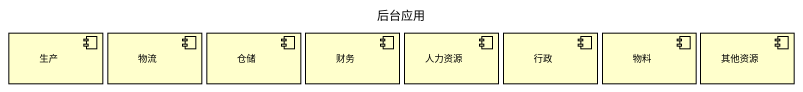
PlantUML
@startuml
title 后台应用
component 生产
component 物流
component 仓储
component 财务
component 人力资源
component 行政
component 物料
component 其他资源
@enduml
